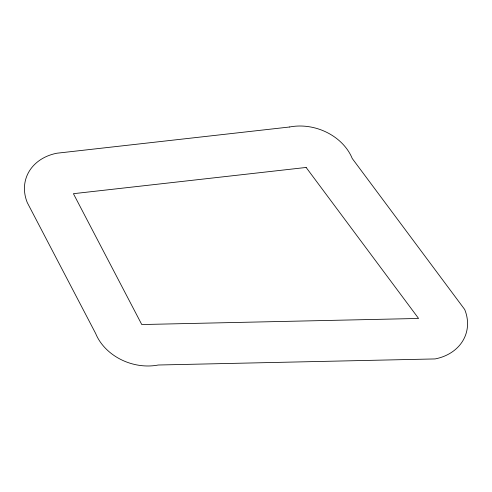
<?xml version="1.0" encoding="UTF-8"?>
<svg xmlns="http://www.w3.org/2000/svg" width="492" height="492" viewBox="0 0 492 492"><rect width="100%" height="100%" fill="white"/><g stroke="black" fill="none" stroke-linecap="round" stroke-linejoin="round"><path stroke-width="0.74" d="M289.64 126.991L56.918 153.215A49.833 40.418 18.4 0 0 27.3 202.649L95.657 333.496A49.833 40.418 18.4 0 0 158.264 365.009L435.082 358.932A49.833 40.418 18.4 0 0 464.7 309.499L352.247 158.504A49.833 40.418 18.4 0 0 289.64 126.991M306.135 167.458L73.413 193.688L141.77 324.542L418.587 318.459L306.135 167.458"/></g></svg>
